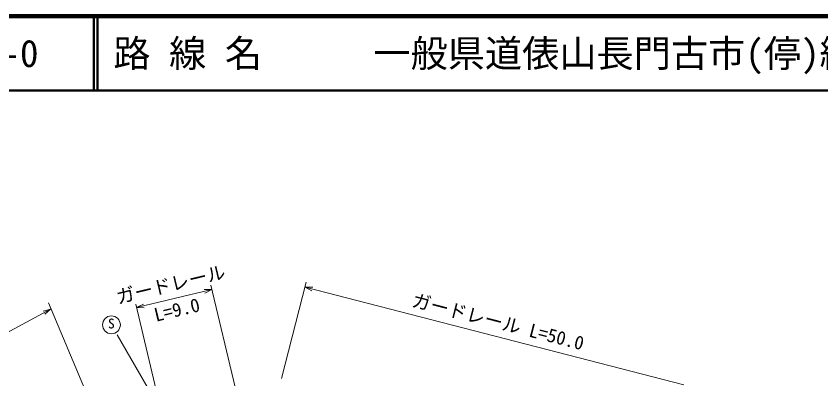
# Model space of a CAD drawing. Units: millimetres, scale not verified. Extents: x 40000 to 680000, y 20000 to 380000.
# Drawn here: x 167305 to 275504, y 331306 to 380000 of the extents above; entities that cross this region are included whole.
import ezdxf
from ezdxf.enums import TextEntityAlignment as Align

# ---------------------------------------------------------------- set-up
doc = ezdxf.new("R2010")
doc.units = ezdxf.units.MM
doc.header["$LTSCALE"] = 1000
for name, color, linetype, lineweight in [('M-BGD', 7, 'Continuous', 13), ('M-STR-HTXT', 7, 'Continuous', 13), ('M-TTL', 2, 'Continuous', 140), ('M-TTL-LINE', 7, 'Continuous', 50), ('M-TTL-TXT', 7, 'Continuous', 13)]:
    doc.layers.add(name, color=color, linetype=linetype, lineweight=lineweight)
doc.styles.add('ＭＳ ゴシック', font='')
doc.styles.get('ＭＳ ゴシック').set_extended_font_data('MS Gothic')

msp = doc.modelspace()

# ---------------------------------------------------------------- linework, layer by layer
at = {"layer": 'M-BGD'}
msp.add_line((189326, 322690), (180911, 337212), dxfattribs=at)
msp.add_circle((180123, 338561), 1200, dxfattribs=at)
at = {"layer": 'M-STR-HTXT'}
for p, q in [((202994, 331375), (206322, 344302)), ((183498, 340867), (193607, 343295)), ((193607, 343295), (192576, 343305)), ((193607, 343295), (192693, 342818)), ((196751, 330205), (193468, 343875)), ((206150, 343637), (257088, 330523)), ((206150, 343637), (207057, 343145)), ((206150, 343637), (207181, 343629)), ((178123, 326144), (171661, 341506)), ((186546, 328175), (183387, 341329)), ((183498, 340867), (184412, 341344)), ((183498, 340867), (184529, 340858)), ((127439, 316594), (171924, 340667)), ((171924, 340667), (170925, 340411)), ((171924, 340667), (171163, 339971))]:
    msp.add_line(p, q, dxfattribs=at)
at = {"layer": 'M-TTL'}
msp.add_line((680000, 380000), (40000, 380000), dxfattribs=at)
at = {"layer": 'M-TTL-LINE'}
for p, q in [((177750, 380000), (177750, 370000)), ((178250, 380000), (178250, 370000)), ((40000, 370000), (680000, 370000))]:
    msp.add_line(p, q, dxfattribs=at)

# ---------------------------------------------------------------- texts
at = {"layer": 'M-BGD', "style": 'ＭＳ ゴシック'}
msp.add_text('S', height=1320, dxfattribs=at).set_placement((179659, 339398), align=Align.TOP_LEFT)
at = {"layer": 'M-STR-HTXT', "style": 'ＭＳ ゴシック'}
for s, rotation, p in [('ガードレール', 13.503, (188436, 342567)), ('L=9.0', 13.503, (189265, 339162)), ('ガードレール L=50.0', 345.563, (231744, 337564))]:
    msp.add_text(s, height=1833, rotation=rotation, dxfattribs=at).set_placement(p, align=Align.BOTTOM_CENTER)
at = {"layer": 'M-TTL-TXT', "style": 'ＭＳ ゴシック'}
for s, p in [('図面コード      19-0', (120380, 375000)), ('路 線 名      一般県道俵山長門古市(停)線', (180380, 375000))]:
    msp.add_text(s, height=3666, dxfattribs=at).set_placement(p, align=Align.MIDDLE_LEFT)

doc.saveas('drawing.dxf')
